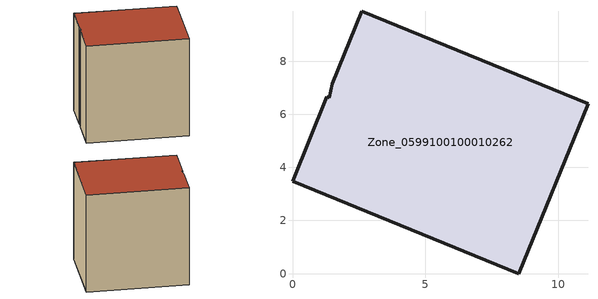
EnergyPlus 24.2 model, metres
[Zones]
Zone_0599100100010262
 floor ground (C_G): 2.61,9.87 11.12,6.4 8.51,0 0,3.47 1.3,6.65 1.38,6.62 1.5,7.15 z0
 wall outside (C_F): 11.12,6.4 2.61,9.87 1.5,7.15 1.38,6.62 1.3,6.65 0,3.47 8.51,0 11.12,6.4 z0:9.43
 roof outside (C_R): 1.3,6.65 0,3.47 8.51,0 11.12,6.4 2.61,9.87 1.5,7.15 1.38,6.62 z9.43
[BUILDING]
Pand.0599100100010262: North Axis=0; Terrain=City; Loads Convergence Tolerance Value=0.04; Temperature Convergence Tolerance Value=0.4; Solar Distribution=FullExterior; Maximum Number of Warmup Days=25; Minimum Number of Warmup Days=1
[Site:Location]
Rotterdam.The.Hague.AP_ZH_NLD Design_Conditions: Latitude=51.96; Longitude=4.45; Time Zone=1; Elevation=-4.5
[SITE:GROUNDTEMPERATURE:BUILDINGSURFACE]
18, 18, 18, 18, 18, 18, 18, 18, 18, 18, 18, 18
[MATERIAL] Thermal Absorptance=0.9; Solar Absorptance=0.7; Visible Absorptance=0.7
Name | Roughness | Thickness | Conductivity | Density | Specific Heat
G.TI.2015-2018 | MediumSmooth | 0.15 | 0.0428571 | 540 | 1210
F.TI.2015-2018 | Rough | 0.3 | 0.0666667 | 1920 | 840
R.TI.2015-2018 | MediumRough | 0.2 | 0.0333333 | 1500 | 1000
[CONSTRUCTION]
C_G: G.TI.2015-2018
C_F: F.TI.2015-2018
C_R: R.TI.2015-2018
[ZONE]
Zone_0599100100010262: Type=1; Multiplier=1; Ceiling Height=Autocalculate; Volume=Autocalculate; Floor Area=autocalculate; Part of Total Floor Area=Yes
[ZONEINFILTRATION:DESIGNFLOWRATE]
Infil_Zone_0599100100010262: Zone or ZoneList or Space or SpaceList=Zone_0599100100010262; Schedule=AlwaysOn; Design Flow Rate Calculation Method=Flow/Area; Flow Rate per Floor Area=0.0015; Constant Term Coefficient=1; Temperature Term Coefficient=0; Velocity Term Coefficient=0; Velocity Squared Term Coefficient=0
[HVACTEMPLATE:ZONE:IDEALLOADSAIRSYSTEM]
Zone_0599100100010262: Maximum Heating Supply Air Temperature=50; Minimum Cooling Supply Air Temperature=13; Maximum Heating Supply Air Humidity Ratio=0.0156; Minimum Cooling Supply Air Humidity Ratio=0.0077; Heating Limit=NoLimit; Cooling Limit=NoLimit; Dehumidification Control Type=ConstantSensibleHeatRatio; Cooling Sensible Heat Ratio=0.7; Dehumidification Setpoint=60; Humidification Control Type=None; Humidification Setpoint=30; Outdoor Air Method=None; Outdoor Air Flow Rate per Person=0.00944; Outdoor Air Flow Rate per Zone Floor Area=0; Outdoor Air Flow Rate per Zone=0; Demand Controlled Ventilation Type=None; Outdoor Air Economizer Type=NoEconomizer; Heat Recovery Type=None; Sensible Heat Recovery Effectiveness=0.7; Latent Heat Recovery Effectiveness=0.65
[ZONECONTROL:THERMOSTAT]
ThermostatControl_Zone_0599100100010262: Zone or ZoneList=Zone_0599100100010262; Control Type Schedule=DualSetpointControlType; Control 1=Thermostat_Zone_0599100100010262; Temperature Difference Between Cutout And Setpoint=0
[THERMOSTATSETPOINT:DUALSETPOINT]
Thermostat_Zone_0599100100010262: Heating Setpoint Temperature Schedule=HeatingSetpoint_Zone_0599100100010262; Cooling Setpoint Temperature Schedule=CoolingSetpoint_Zone_0599100100010262
[SCHEDULE:COMPACT]
HeatingSetpoint_Zone_0599100100010262: Through: 12/31, For: AllDays, Until: 24:00, 21
CoolingSetpoint_Zone_0599100100010262: Through: 12/31, For: AllDays, Until: 24:00, 24
DualSetpointControlType: Through: 12/31, For: AllDays, Until: 24:00, 4
AlwaysOn: Through: 12/31, For: AllDays, Until: 24:00, 1
